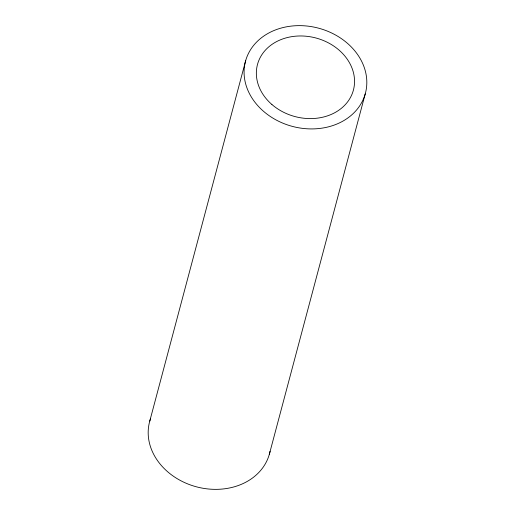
<?xml version="1.0" encoding="UTF-8"?>
<svg xmlns="http://www.w3.org/2000/svg" width="515" height="515" viewBox="0 0 515 515"><rect width="100%" height="100%" fill="white"/><g stroke="black" fill="none" stroke-linecap="round" stroke-linejoin="round"><path stroke-width="0.77" d="M149.775 421.077L245.681 60.641M269.319 454.359L365.225 93.923A62.051 50.824 14.9 0 0 287.608 26.619A62.051 50.824 14.9 0 0 263.526 111.304A62.051 50.824 14.9 0 0 365.225 93.923M270.06 451.333A62.051 50.824 14.9 0 1 196.106 486.733A62.051 50.824 14.9 0 1 150.477 418.856M271.907 104.5A49.64 40.659 14.9 0 0 353.271 90.595A49.64 40.659 14.9 0 0 291.175 36.752A49.64 40.659 14.9 0 0 271.907 104.5"/></g></svg>
